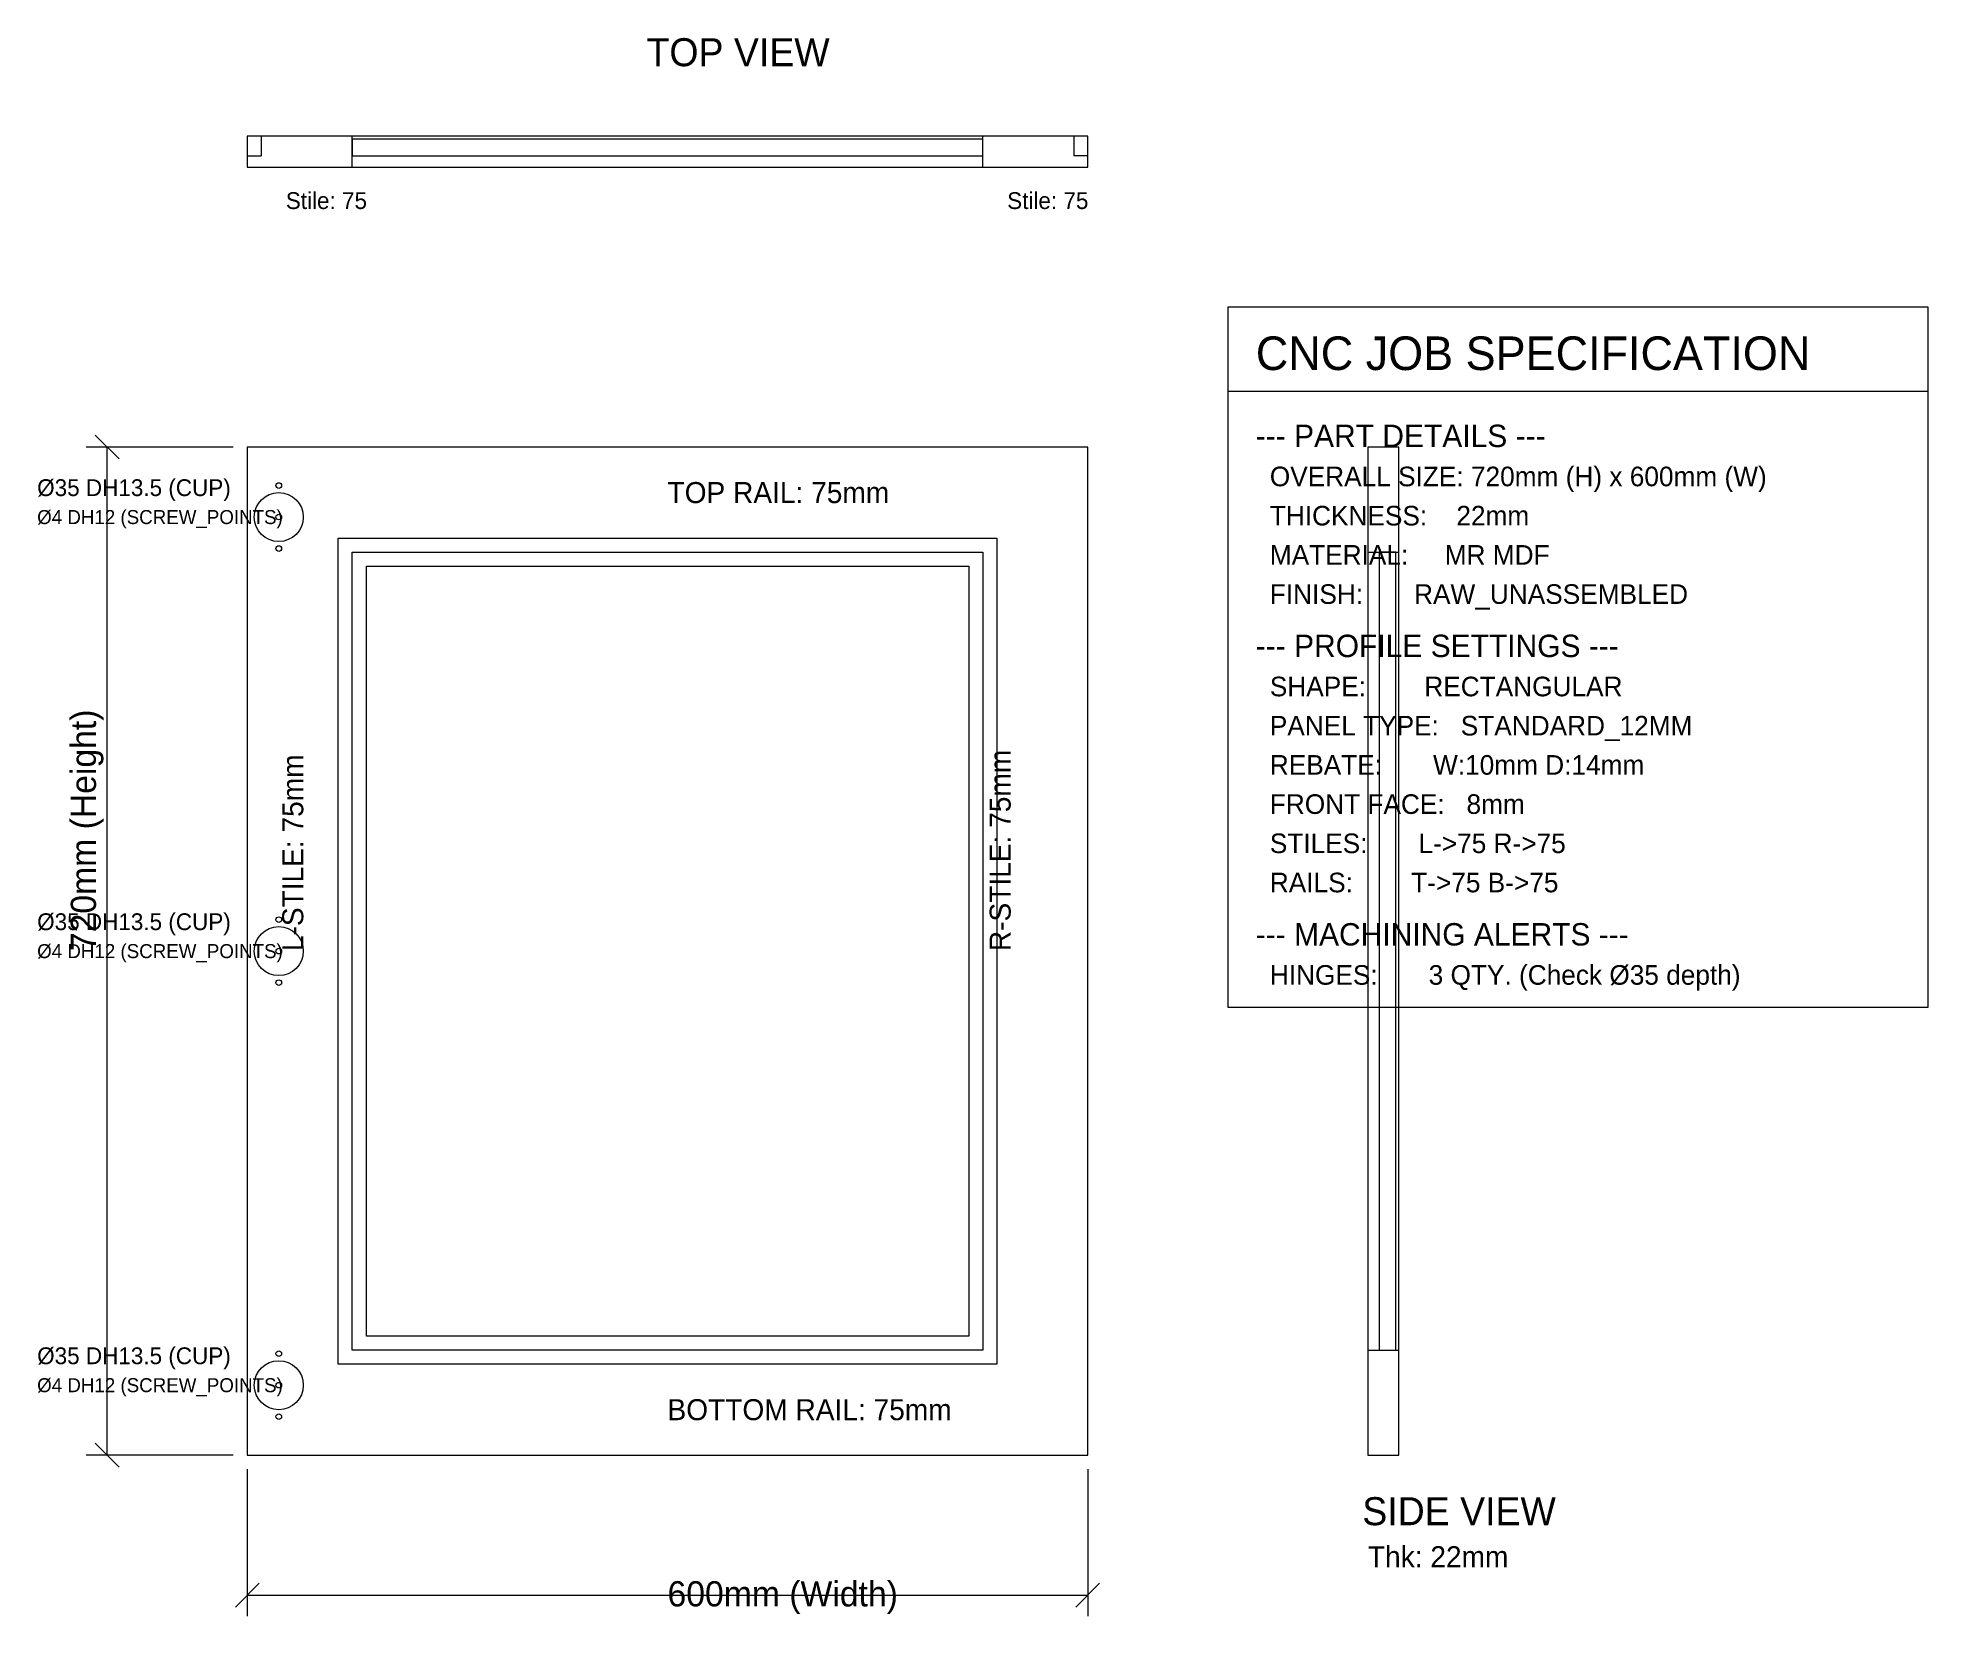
# Model space of a CAD drawing. Extents: x -150 to 1200, y -115 to 1012.
import ezdxf

# ---------------------------------------------------------------- set-up
doc = ezdxf.new("R2010")
doc.units = 0
for name, color, linetype, lineweight in [('BORDERS', 4, 'Continuous', 0), ('DIMENSIONS', 7, 'Continuous', 0), ('FRAME', 7, 'Continuous', 0), ('HINGES', 7, 'Continuous', 0), ('PANEL_GEOMETRY', 2, 'Continuous', 0), ('PANELS', 2, 'Continuous', 0), ('T1_DRILL_V4', 3, 'Continuous', 0), ('T3_INNER_BREAK', 6, 'Continuous', 0), ('T3_REBATE_FINISH', 6, 'Continuous', 0), ('T4_PROFILE_8MM_FINAL', 5, 'Continuous', 0), ('T4_PROFILE_8MM_OS', 5, 'Continuous', 0), ('T6_INNER_ONION', 1, 'Continuous', 0), ('T6_REBATE_12MM', 1, 'Continuous', 0), ('T8_DRILL_35MM', 3, 'Continuous', 0)]:
    doc.layers.add(name, color=color, linetype=linetype, lineweight=lineweight)

msp = doc.modelspace()

# ---------------------------------------------------------------- linework, layer by layer
at = {"layer": 'BORDERS'}
for p, q in [((10, 942), (10, 928)), ((75, 920), (75, 942)), ((525, 920), (525, 942)), ((590, 942), (590, 928)), ((0, 928), (10, 928)), ((600, 928), (590, 928)), ((800, 645), (822, 645)), ((800, 75), (822, 75))]:
    msp.add_line(p, q, dxfattribs=at)
at = {"layer": 'DIMENSIONS'}
for p, q in [((700, 760), (1200, 760)), ((-10, 720), (-115, 720)), ((-91.516, 711.516), (-108.484, 728.484)), ((-100, 0), (-100, 720)), ((-10, 0), (-115, 0)), ((-91.516, -8.484), (-108.484, 8.484)), ((0, -10), (0, -115)), ((600, -10), (600, -115)), ((-8.484, -108.484), (8.484, -91.516)), ((591.516, -108.484), (608.484, -91.516)), ((0, -100), (600, -100))]:
    msp.add_line(p, q, dxfattribs=at)
msp.add_lwpolyline([(700, 320), (1200, 320), (1200, 820), (700, 820)], close=True, dxfattribs=at)
at = {"layer": 'FRAME'}
for points in [[(0, 920), (600, 920), (600, 942), (0, 942)], [(800, 0), (822, 0), (822, 720), (800, 720)]]:
    msp.add_lwpolyline(points, close=True, dxfattribs=at)
at = {"layer": 'HINGES'}
for centre, radius in [((22.5, 670), 17.5), ((22.5, 670), 2), ((22.5, 360), 17.5), ((22.5, 360), 2), ((22.5, 50), 17.5), ((22.5, 50), 2)]:
    msp.add_circle(centre, radius, dxfattribs=at)
at = {"layer": 'PANEL_GEOMETRY'}
msp.add_lwpolyline([(85, 85), (85, 635), (515, 635), (515, 85)], close=True, dxfattribs=at)
at = {"layer": 'PANELS'}
for points in [[(75, 928), (525, 928), (525, 940), (75, 940)], [(808, 75), (820, 75), (820, 645), (808, 645)]]:
    msp.add_lwpolyline(points, close=True, dxfattribs=at)
at = {"layer": 'T1_DRILL_V4'}
for centre in [(22.5, 692.5), (22.5, 647.5), (22.5, 382.5), (22.5, 337.5), (22.5, 72.5), (22.5, 27.5)]:
    msp.add_circle(centre, 2, dxfattribs=at)
at = {"layer": 'T3_INNER_BREAK'}
msp.add_lwpolyline([(75, 75), (75, 645), (525, 645), (525, 75)], close=True, dxfattribs=at)
at = {"layer": 'T3_REBATE_FINISH'}
msp.add_lwpolyline([(65, 65), (65, 655), (535, 655), (535, 65)], close=True, dxfattribs=at)
at = {"layer": 'T4_PROFILE_8MM_FINAL'}
msp.add_lwpolyline([(0, 0), (600, 0), (600, 720), (0, 720)], close=True, dxfattribs=at)
at = {"layer": 'T4_PROFILE_8MM_OS'}
msp.add_lwpolyline([(0, 0), (600, 0), (600, 720), (0, 720)], close=True, dxfattribs=at)
at = {"layer": 'T6_INNER_ONION'}
msp.add_lwpolyline([(75, 75), (75, 645), (525, 645), (525, 75)], close=True, dxfattribs=at)
at = {"layer": 'T6_REBATE_12MM'}
msp.add_lwpolyline([(65, 65), (65, 655), (535, 655), (535, 65)], close=True, dxfattribs=at)
at = {"layer": 'T8_DRILL_35MM'}
for centre in [(22.5, 670), (22.5, 360), (22.5, 50)]:
    msp.add_circle(centre, 17.5, dxfattribs=at)

# ---------------------------------------------------------------- texts
at = {"layer": 'DIMENSIONS'}
for s, height, p in [('TOP VIEW', 20, (285, 992)), ('Stile: 75', 12, (27.5, 890)), ('Stile: 75', 12, (542.5, 890)), ('CNC JOB SPECIFICATION', 24, (720, 775)), ('--- PART DETAILS ---', 16, (720, 720)), ('OVERALL SIZE: 720mm (H) x 600mm (W)', 14, (730, 692)), ('TOP RAIL: 75mm', 15, (300, 680)), ('THICKNESS:    22mm', 14, (730, 664)), ('MATERIAL:     MR MDF', 14, (730, 636)), ('FINISH:       RAW_UNASSEMBLED', 14, (730, 608)), ('--- PROFILE SETTINGS ---', 16, (720, 570)), ('SHAPE:        RECTANGULAR', 14, (730, 542)), ('PANEL TYPE:   STANDARD_12MM', 14, (730, 514)), ('REBATE:       W:10mm D:14mm', 14, (730, 486)), ('FRONT FACE:   8mm', 14, (730, 458)), ('STILES:       L->75 R->75', 14, (730, 430)), ('RAILS:        T->75 B->75', 14, (730, 402)), ('--- MACHINING ALERTS ---', 16, (720, 364)), ('HINGES:       3 QTY. (Check Ø35 depth)', 14, (730, 336)), ('BOTTOM RAIL: 75mm', 15, (300, 25)), ('SIDE VIEW', 20, (796, -50)), ('Thk: 22mm', 15, (800, -80)), ('600mm (Width)', 18, (300, -108))]:
    msp.add_text(s, height=height, dxfattribs=at).set_placement(p)
for s, height, p in [('720mm (Height)', 18, (-108, 360)), ('R-STILE: 75mm', 15, (545, 360)), ('L-STILE: 75mm', 15, (40, 360))]:
    msp.add_text(s, height=height, rotation=90, dxfattribs=at).set_placement(p)
at = {"layer": 'HINGES'}
for s, height, p in [('Ø35 DH13.5 (CUP)', 12, (-150, 685)), ('Ø4 DH12 (SCREW_POINTS)', 10, (-150, 665)), ('Ø35 DH13.5 (CUP)', 12, (-150, 375)), ('Ø4 DH12 (SCREW_POINTS)', 10, (-150, 355)), ('Ø35 DH13.5 (CUP)', 12, (-150, 65)), ('Ø4 DH12 (SCREW_POINTS)', 10, (-150, 45))]:
    msp.add_text(s, height=height, dxfattribs=at).set_placement(p)

doc.saveas('drawing.dxf')
